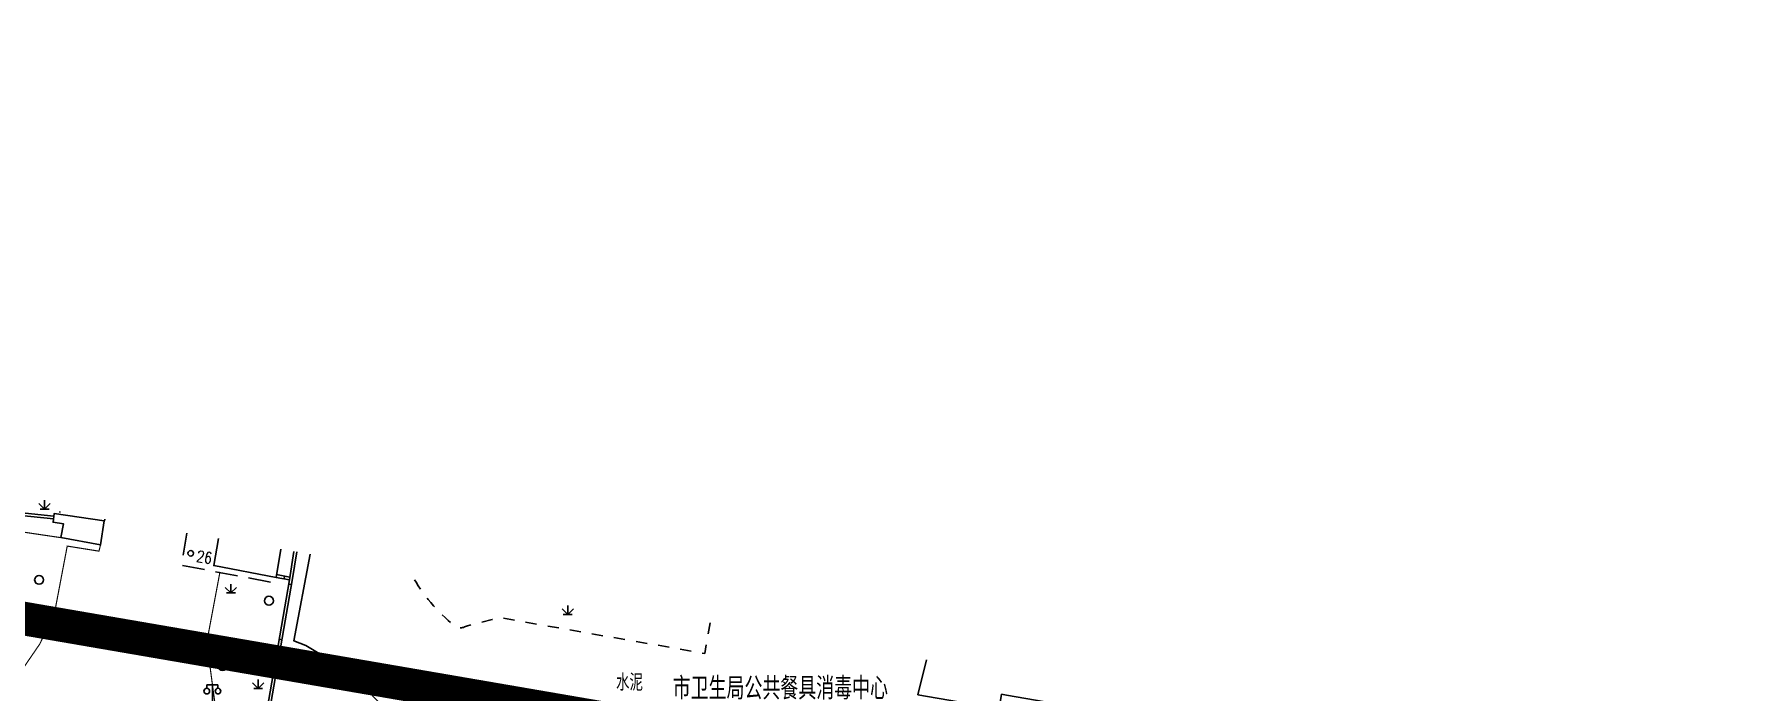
# Model space of a CAD drawing. Extents: x 529262 to 576451, y 2694391 to 2717535.
# Drawn here: x 563458.7 to 563612.1, y 2710966.9 to 2711025.6 of the extents above; entities that cross this region are included whole.
import ezdxf
from ezdxf.enums import TextEntityAlignment as Align

# ---------------------------------------------------------------- set-up
doc = ezdxf.new("R2010")
doc.units = 0
doc.linetypes.add('X5', pattern=[3, 2, -1])
doc.linetypes.add('X6', pattern=[2, 1, -1])
for name, color, linetype in [('DLDW', 8, 'Continuous'), ('DLSS', 4, 'Continuous'), ('JMD', 8, 'Continuous'), ('PP-COM', 7, 'Continuous'), ('ZBTZ', 8, 'Continuous'), ('ZJ', 7, 'Continuous')]:
    doc.layers.add(name, color=color, linetype=linetype)
doc.styles.add('HZ', font='rs.shx', dxfattribs={"width": 0.8, "bigfont": 'hztxt.shx'})
doc.linetypes.add('1161', pattern='A,0,[149,AAA.SHX,S=0.15,R=0,X=0,Y=0],-1.6', length=1.6)

# ---------------------------------------------------------------- blocks, each defined once
blk = doc.blocks.new('gc170')
at = {"color": 8, "linetype": 'Continuous'}
blk.add_circle((0, 0), 0.5, dxfattribs=at)
blk = doc.blocks.new('gc124')
at = {"color": 8}
for p, q in [((-1, 1), (0, 0)), ((-0.8, 0), (0.8, 0)), ((0, 0), (0, 1.6)), ((0, 0), (1, 1))]:
    blk.add_line(p, q, dxfattribs=at)
blk = doc.blocks.new('gc122')
at = {"color": 8}
blk.add_circle((0, 0), 0.8, dxfattribs=at)
blk = doc.blocks.new('gc097')
at = {"color": 8}
for p, q in [((-1, 2.9), (-1, 3.5)), ((-1, 3.5), (1, 3.5)), ((0, 0.5), (0, 3.5)), ((1, 3.5), (1, 2.9))]:
    blk.add_line(p, q, dxfattribs=at)
for centre in [(-1, 2.4), (0, 0), (1, 2.4)]:
    blk.add_circle(centre, 0.5, dxfattribs=at)

msp = doc.modelspace()

# ---------------------------------------------------------------- linework, layer by layer
at = {"layer": 'DLSS', "linetype": 'X6'}
msp.add_lwpolyline([(563464.987, 2710982.306), (563464.96, 2710982.136)], dxfattribs=at)
at = {"layer": 'DLSS', "linetype": 'Continuous', "const_width": 0.1, "flags": 128}
msp.add_lwpolyline([(563452.744, 2710969.08), (563454.805, 2710981.574), (563461.08, 2710980.646)], dxfattribs=at)
at = {"layer": 'DLSS', "linetype": 'Continuous', "const_width": 0.1}
msp.add_lwpolyline([(563428.165, 2710963.262), (563438.675, 2710961.392), (563442.964, 2710961.289), (563448.288, 2710961.614), (563451.737, 2710962.803), (563452.744, 2710969.08), (563457.231, 2710968.291), (563459.193, 2710971.158), (563460.503, 2710973.914), (563461.64, 2710979.894), (563464.473, 2710979.441), (563464.608, 2710980.005)], dxfattribs=at)
at = {"layer": 'DLSS', "linetype": 'Continuous', "const_width": 0.1, "elevation": 136.918, "flags": 128}
msp.add_lwpolyline([(563475.263, 2710977.592), (563474.086, 2710971.313), (563474.086, 2710971.313), (563474.891, 2710965.281), (563475.577, 2710963.372), (563476.533, 2710961.071), (563478.968, 2710957.975), (563481.576, 2710955.63), (563483.398, 2710954.75), (563484.706, 2710958.262)], dxfattribs=at)
at = {"layer": 'DLSS', "linetype": 'X6', "flags": 128}
msp.add_lwpolyline([(563518.978, 2710973.05), (563518.499, 2710970.309), (563500.509, 2710973.454, 0.1501454), (563499.546, 2710973.333), (563497.259, 2710972.76, -0.3967), (563495.91, 2710973.018, -0.1022186), (563492.211, 2710977.639, -0.1022186)], format="xyb", dxfattribs=at)
at = {"layer": 'JMD', "linetype": 'Continuous'}
for p, q in [((563480.982, 2710976.965), (563481.029, 2710977.211)), ((563481.388, 2710976.506), (563481.635, 2710976.464)), ((563480.54, 2710971.579), (563480.786, 2710971.537))]:
    msp.add_line(p, q, dxfattribs=at)
at = {"layer": 'JMD', "linetype": 'Continuous', "elevation": 137.123, "flags": 128}
for points in [[(563460.421, 2710982.322), (563457.23, 2710982.644), (563456.264, 2710983.327), (563455.986, 2710983.85)], [(563460.446, 2710982.571), (563457.32, 2710982.886), (563456.456, 2710983.497), (563456.297, 2710983.796)]]:
    msp.add_lwpolyline(points, dxfattribs=at)
at = {"layer": 'JMD', "linetype": 'Continuous', "flags": 128}
msp.add_lwpolyline([(563464.921, 2710982.162), (563464.608, 2710980.005), (563461.08, 2710980.646), (563461.303, 2710981.889), (563460.372, 2710982.024), (563460.485, 2710982.807)], close=True, dxfattribs=at)
at = {"layer": 'JMD', "linetype": 'X5', "flags": 128}
msp.add_lwpolyline([(563472.298, 2710981.053), (563471.823, 2710978.184), (563480.181, 2710976.596), (563480.277, 2710977.1)], dxfattribs=at)
at = {"layer": 'JMD', "linetype": 'Continuous', "flags": 128}
for points in [[(563475.139, 2710980.566), (563474.715, 2710978.157), (563480.277, 2710977.1), (563480.685, 2710979.615)], [(563481.863, 2710979.413), (563481.452, 2710976.873)], [(563482.109, 2710979.371), (563481.698, 2710976.833)], [(563480.317, 2710977.347), (563481.494, 2710977.122)], [(563481.452, 2710976.875), (563479.315, 2710964.462), (563479.412, 2710963.87), (563479.605, 2710963.2), (563479.833, 2710962.539), (563480.348, 2710961.74), (563480.982, 2710960.901), (563481.901, 2710959.948), (563483.138, 2710959.119), (563484.009, 2710958.629)], [(563481.698, 2710976.833), (563479.568, 2710964.461), (563479.656, 2710963.925), (563479.844, 2710963.276), (563480.06, 2710962.649), (563480.553, 2710961.883), (563481.172, 2710961.064), (563482.063, 2710960.141), (563483.269, 2710959.332), (563484.07, 2710958.882)], [(563480.277, 2710977.1), (563481.452, 2710976.875)], [(563538.27, 2710969.743), (563537.519, 2710966.617), (563537.519, 2710966.617), (563544.754, 2710965.37), (563544.975, 2710966.663), (563545.407, 2710966.589), (563569.247, 2710962.495), (563569.57, 2710964.348)]]:
    msp.add_lwpolyline(points, dxfattribs=at)
at = {"layer": 'PP-COM', "color": 8, "const_width": 3}
msp.add_lwpolyline([(563032.752, 2710920.339), (563591.044, 2710822.688), (563615.48, 2710946.262), (563044.443, 2711044.616), (563022.893, 2710922.063)], close=True, dxfattribs=at)
at = {"layer": 'ZBTZ', "linetype": '1161', "flags": 128}
msp.add_lwpolyline([(563460.966, 2710982.881), (563460.986, 2710982.992)], dxfattribs=at)
at = {"layer": 'ZBTZ', "linetype": '1161', "elevation": 137.283, "flags": 128}
msp.add_lwpolyline([(563489.671, 2710965.704), (563486.854, 2710968.659), (563482.928, 2710971.007), (563481.863, 2710971.434), (563483.302, 2710979.166)], dxfattribs=at)

# ---------------------------------------------------------------- block references
at = {"layer": 'DLDW', "color": 252, "linetype": 'Continuous', "xscale": 0.5, "yscale": 0.5, "zscale": 0.5}
msp.add_blockref('gc097', (563474.587, 2710965.747), dxfattribs=at)
at = {"layer": 'JMD', "linetype": 'Continuous', "xscale": 0.5, "yscale": 0.5, "zscale": 0.5}
msp.add_blockref('gc170', (563472.653, 2710979.249), dxfattribs=at)
at = {"layer": 'ZBTZ', "linetype": 'Continuous', "xscale": 0.5, "yscale": 0.5}
for p in [(563459.621, 2710983.201), (563476.234, 2710975.708), (563506.287, 2710973.791), (563482.413, 2710968.865), (563478.669, 2710967.191)]:
    msp.add_blockref('gc124', p, dxfattribs=at)
at = {"layer": 'ZBTZ', "linetype": 'Continuous', "xscale": 0.5, "yscale": 0.5, "zscale": 0.5}
for p in [(563459.134, 2710976.881), (563479.625, 2710975.012), (563475.495, 2710969.19)]:
    msp.add_blockref('gc122', p, dxfattribs=at)

# ---------------------------------------------------------------- texts
at = {"layer": 'ZJ', "color": 8, "linetype": 'Continuous', "style": 'HZ', "width": 0.8}
msp.add_text('26', height=1, rotation=349.69654, dxfattribs=at).set_placement((563473.874, 2710978.908), align=Align.MIDDLE)
for s, height, p in [('水泥', 1.5, (563511.791, 2710967.807)), ('市卫生局公共餐具消毒中心', 2, (563525.245, 2710967.311, 136.958))]:
    msp.add_text(s, height=height, dxfattribs=at).set_placement(p, align=Align.MIDDLE)

doc.saveas('drawing.dxf')
